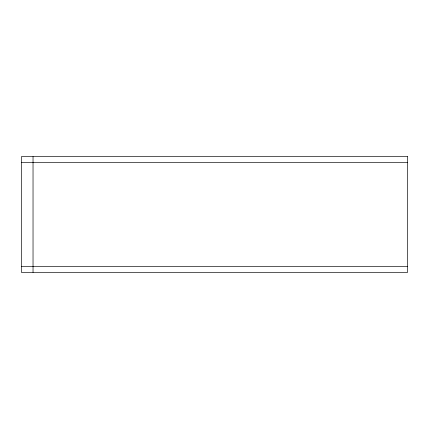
<?xml version="1.0" encoding="UTF-8"?>
<svg xmlns="http://www.w3.org/2000/svg" width="429" height="429" viewBox="0 0 429 429"><rect width="100%" height="100%" fill="white"/><g stroke="black" fill="none" stroke-linecap="round" stroke-linejoin="round"><path stroke-width="0.64" d="M21.45 162.377L407.55 162.377M21.45 266.623L407.55 266.623M33.033 156.585L33.033 272.415M407.55 156.585L21.45 156.585L21.45 272.415L407.55 272.415L407.55 156.585"/></g></svg>
